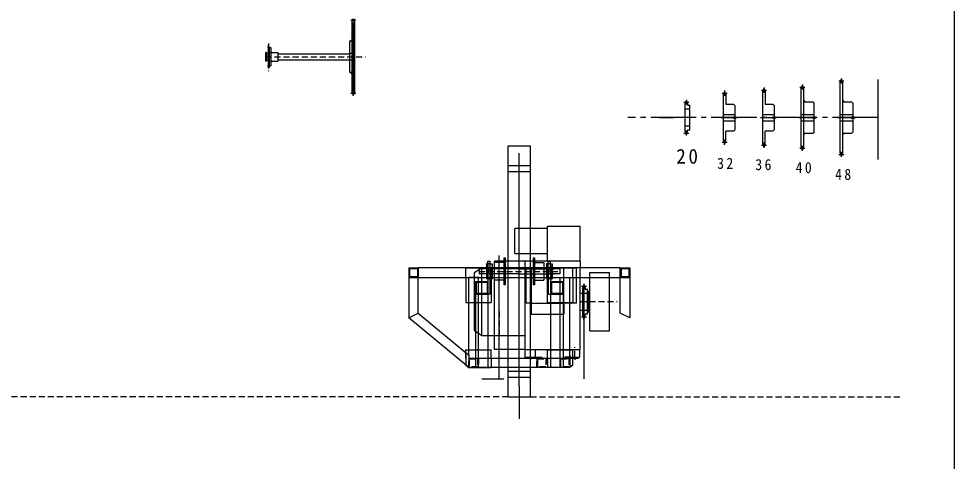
# Model space of a CAD drawing. Units: millimetres, scale not verified. Extents: x -3927 to 20054, y -11123 to 3558.
# Drawn here: x 146 to 2000, y 676 to 1554 of the extents above; entities that cross this region are included whole.
import ezdxf

# ---------------------------------------------------------------- set-up
doc = ezdxf.new("R2010")
doc.units = ezdxf.units.MM
doc.header["$LTSCALE"] = 10
doc.header["$PDMODE"] = 32
doc.header["$PDSIZE"] = 5
doc.linetypes.add('CHAIN2', pattern=[12, 9, -1, 1, -1])
doc.linetypes.add('DASHED1', pattern=[1.8, 1.2, -0.6])
for name, color, linetype in [('0-0_ふれーむ', 7, 'Continuous'), ('0-1_車輪', 7, 'Continuous'), ('0-3_エンジン', 7, 'Continuous'), ('0-4_寸法', 4, 'Continuous'), ('0-8_ふれーむ', 7, 'Continuous'), ('0-9_ふれーむ', 7, 'Continuous')]:
    doc.layers.add(name, color=color, linetype=linetype)
doc.styles.add('ＭＳ ゴシック', font='')
doc.styles.get('ＭＳ ゴシック').set_extended_font_data('MS Gothic')

msp = doc.modelspace()

# ---------------------------------------------------------------- linework, layer by layer
at = {"layer": '0-0_ふれーむ', "color": 4}
for q in [(1137.99, 1287.29), (1137.99, 760.03)]:
    msp.add_line((1137.99, 825.03), q, dxfattribs=at)
at = {"layer": '0-0_ふれーむ'}
for p, q in [((918.99, 1059.53), (937.99, 1059.53)), ((918.99, 1059.53), (918.99, 1040.53)), ((920.59, 1057.93), (936.39, 1057.93)), ((936.39, 1057.93), (936.39, 1042.13)), ((937.99, 1059.53), (937.99, 1040.53)), ((1031.99, 1040.53), (1031.99, 1059.53)), ((1031.99, 1059.53), (1075.99, 1059.53)), ((1075.99, 1052.53), (1075.99, 1072.52)), ((1075.99, 1072.52), (1080.49, 1072.52)), ((1080.49, 1046.52), (1080.49, 1072.52)), ((1080.49, 1059.53), (1081.99, 1059.53)), ((1081.99, 1059.53), (1081.99, 990.53)), ((1193.99, 990.45), (1193.99, 1059.53)), ((1193.99, 1059.53), (1195.49, 1059.53)), ((1195.49, 1052.53), (1195.49, 1072.53)), ((1195.49, 1072.53), (1199.99, 1072.53)), ((1199.99, 1052.53), (1199.99, 1072.53)), ((1199.99, 1059.53), (1243.99, 1059.53)), ((1243.99, 1040.53), (1243.99, 1059.53)), ((1337.99, 1059.53), (1356.99, 1059.53)), ((1337.99, 1059.53), (1337.99, 1040.53)), ((1339.59, 1057.93), (1355.39, 1057.93)), ((1355.39, 1057.93), (1355.39, 1042.13)), ((1356.99, 1059.53), (1356.99, 1040.53)), ((918.99, 1056.53), (918.99, 1040.53)), ((918.99, 1040.53), (934.99, 1040.53)), ((918.99, 1040.53), (937.99, 1040.53)), ((1031.99, 1040.53), (1031.99, 990.53)), ((1075.99, 1052.53), (1075.99, 1007.52)), ((1080.49, 1007.52), (1080.49, 1046.52)), ((1195.49, 1052.53), (1195.49, 1007.53)), ((1199.99, 1052.53), (1199.99, 1007.53)), ((1243.99, 1040.53), (1243.99, 990.45)), ((1337.99, 1040.53), (1356.99, 1040.53)), ((1342.59, 1042.13), (1355.39, 1042.13)), ((1355.39, 1054.93), (1355.39, 1042.13)), ((1356.99, 1056.53), (1356.99, 1040.53)), ((1050.99, 1032.52), (1075.99, 1032.52)), ((1050.99, 1032.52), (1050.99, 982.52)), ((1052.59, 1030.92), (1074.39, 1030.92)), ((1052.59, 1030.92), (1052.59, 1009.12)), ((1074.39, 1030.92), (1074.39, 1009.12)), ((1199.99, 1032.53), (1224.99, 1032.53)), ((1199.99, 1032.53), (1199.99, 1007.53)), ((1201.59, 1030.93), (1223.39, 1030.93)), ((1201.59, 1030.93), (1201.59, 1009.13)), ((1223.39, 1030.93), (1223.39, 1009.13)), ((1224.99, 1032.53), (1224.99, 982.53)), ((1050.99, 1007.52), (1075.99, 1007.52)), ((1052.59, 1009.12), (1074.39, 1009.12)), ((1080.49, 1007.52), (1075.99, 1007.52)), ((1075.99, 1007.52), (1075.99, 880.53)), ((1195.49, 1007.53), (1199.99, 1007.53)), ((1199.99, 1007.53), (1199.99, 880.53)), ((1201.59, 1009.13), (1223.39, 1009.13)), ((1031.99, 990.53), (1081.99, 990.53)), ((1193.99, 990.45), (1243.99, 990.45)), ((1224.99, 982.53), (1224.99, 880.53)), ((1031.99, 880.53), (1031.99, 896.53)), ((1031.99, 896.53), (1081.99, 896.53)), ((1081.99, 880.53), (1081.99, 896.53)), ((1193.99, 880.53), (1193.99, 896.53)), ((1193.99, 896.53), (1243.99, 896.53)), ((1243.99, 866.52), (1243.99, 896.53)), ((1031.99, 886.24), (1031.99, 866.52)), ((1050.99, 880.53), (1050.99, 861.53)), ((1075.99, 880.53), (1075.99, 861.53)), ((1081.99, 880.53), (1081.99, 861.53)), ((1149.99, 882.53), (1149.99, 880.53)), ((1149.99, 882.53), (1182.99, 882.53)), ((1182.99, 882.53), (1182.99, 880.53)), ((1193.99, 880.53), (1193.99, 861.53)), ((1199.99, 880.53), (1199.99, 861.53)), ((1224.99, 880.53), (1224.99, 861.53)), ((1237.99, 880.53), (1255.49, 880.53)), ((1031.99, 866.52), (1037.99, 861.53)), ((1037.99, 861.53), (1056.99, 861.53)), ((1056.99, 861.53), (1081.99, 861.53)), ((1224.99, 861.53), (1193.99, 861.53)), ((1243.99, 866.52), (1237.99, 861.53))]:
    msp.add_line(p, q, dxfattribs=at)
at = {"layer": '0-0_ふれーむ', "linetype": 'DASHED1'}
for p, q in [((1075.99, 1059.53), (1080.49, 1059.53)), ((1195.49, 1059.53), (1199.99, 1059.53)), ((1055.39, 878.93), (1055.39, 863.13)), ((1155.99, 880.53), (1155.99, 882.53)), ((1163.99, 880.53), (1163.99, 882.53)), ((1172.99, 880.53), (1172.99, 861.53)), ((1190.39, 878.93), (1190.39, 863.13)), ((1191.99, 880.53), (1191.99, 861.53)), ((1236.39, 878.93), (1236.39, 863.13)), ((1243.99, 882.53), (1243.99, 880.53)), ((1251.99, 882.53), (1251.99, 880.53)), ((1055.39, 863.13), (1039.59, 863.13)), ((1190.39, 863.13), (1174.59, 863.13)), ((1236.39, 863.13), (1220.59, 863.13))]:
    msp.add_line(p, q, dxfattribs=at)
at = {"layer": '0-0_ふれーむ', "color": 4, "linetype": 'DASHED1'}
for p, q in [((1159.99, 882.53), (1159.99, 885.03)), ((1159.99, 880.53), (1159.99, 876.78)), ((1247.99, 882.53), (1247.99, 885.03)), ((1247.99, 882.53), (1247.99, 880.53)), ((1247.99, 880.53), (1247.99, 876.78))]:
    msp.add_line(p, q, dxfattribs=at)
at = {"layer": '0-0_ふれーむ'}
for points in [[(920.59, 1057.93), (920.59, 1042.13), (936.39, 1042.13)], [(1339.59, 1057.93), (1339.59, 1042.13), (1355.39, 1042.13)], [(1050.99, 1007.52), (1050.99, 907.62), (1050.99, 880.53)], [(1199.99, 1007.53), (1224.81, 1007.53), (1224.99, 1007.53)], [(1237.99, 861.53), (1218.99, 861.53), (1218.99, 880.53)], [(1237.99, 882.53), (1227.99, 882.53), (1227.99, 880.53)], [(1237.99, 882.53), (1255.49, 882.53), (1255.49, 880.53)]]:
    msp.add_lwpolyline(points, dxfattribs=at)
at = {"layer": '0-0_ふれーむ', "linetype": 'DASHED1'}
for points in [[(1037.99, 880.53), (1056.99, 880.53), (1056.99, 861.53), (1037.99, 861.53)], [(1172.99, 880.53), (1191.99, 880.53), (1191.99, 861.53), (1172.99, 861.53)], [(1218.99, 880.53), (1237.99, 880.53), (1237.99, 861.53), (1218.99, 861.53)]]:
    msp.add_lwpolyline(points, close=True, dxfattribs=at)
for points in [[(1039.59, 863.13), (1039.59, 865.05), (1039.59, 878.93), (1055.39, 878.93)], [(1174.59, 863.13), (1174.59, 865.05), (1174.59, 878.93), (1190.39, 878.93)], [(1220.59, 863.13), (1220.59, 865.05), (1220.59, 878.93), (1236.39, 878.93)]]:
    msp.add_lwpolyline(points, dxfattribs=at)
at = {"layer": '0-1_車輪'}
for p, q in [((1115.99, 1301.53), (1159.99, 1301.53)), ((1115.99, 803.53), (1115.99, 1301.53)), ((1159.99, 803.53), (1159.99, 1301.53)), ((1115.99, 1262.53), (1159.99, 1262.53)), ((1115.99, 1250.53), (1159.99, 1250.53)), ((1058.49, 1057.52), (1058.49, 1047.52)), ((1062.49, 1057.52), (1058.49, 1057.52)), ((1067.99, 1057.52), (1062.49, 1057.52)), ((1137.99, 1057.52), (1067.99, 1057.52)), ((1080.99, 1067.53), (1072.99, 1067.53)), ((1072.99, 1067.53), (1072.99, 1037.53)), ((1073.49, 1052.53), (1073.49, 1062.53)), ((1073.49, 1062.53), (1075.99, 1062.53)), ((1073.49, 1057.53), (1073.49, 1047.53)), ((1075.99, 1067.53), (1075.99, 1037.53)), ((1075.99, 1057.53), (1075.99, 1047.32)), ((1080.99, 1067.53), (1083.99, 1067.53)), ((1083.99, 1067.53), (1083.99, 1037.53)), ((1088.84, 1035.02), (1088.84, 1070.02)), ((1107.84, 1070.02), (1088.84, 1070.02)), ((1107.84, 1042.03), (1107.84, 1063.03)), ((1107.84, 1063.02), (1107.84, 1042.02)), ((1137.99, 1057.52), (1207.99, 1057.52)), ((1167.99, 1070.02), (1186.99, 1070.02)), ((1167.99, 1042.01), (1167.99, 1063.02)), ((1186.99, 1070.02), (1186.99, 1035.02)), ((1218.49, 1057.52), (1188.11, 1057.52)), ((1199.99, 1067.53), (1191.99, 1067.53)), ((1191.99, 1067.53), (1191.99, 1037.53)), ((1199.99, 1067.53), (1202.99, 1067.53)), ((1199.99, 1067.53), (1199.99, 1037.53)), ((1199.99, 1057.53), (1199.99, 1046.99)), ((1199.99, 1057.52), (1199.99, 1047.52)), ((1202.49, 1057.52), (1202.49, 1047.52)), ((1202.99, 1067.53), (1202.99, 1037.53)), ((1137.99, 1047.52), (1058.49, 1047.52)), ((1073.49, 1052.53), (1073.49, 1042.53)), ((1073.49, 1042.53), (1075.99, 1042.53)), ((1075.99, 1052.52), (1080.49, 1052.52)), ((1078.49, 1052.53), (1078.49, 1051.77)), ((1137.99, 1047.52), (1207.99, 1047.52)), ((1197.49, 1052.53), (1197.49, 1051.77)), ((1197.49, 1052.52), (1197.49, 1052.03)), ((1080.99, 1037.53), (1072.99, 1037.53)), ((1080.99, 1037.53), (1083.99, 1037.53)), ((1107.84, 1035.02), (1088.84, 1035.02)), ((1167.99, 1035.02), (1186.99, 1035.02)), ((1199.99, 1037.53), (1191.99, 1037.53)), ((1199.99, 1037.53), (1202.99, 1037.53)), ((1115.99, 854.53), (1159.99, 854.53)), ((1115.99, 842.53), (1159.99, 842.53)), ((1115.99, 803.53), (1159.99, 803.53))]:
    msp.add_line(p, q, dxfattribs=at)
at = {"layer": '0-1_車輪', "linetype": 'DASHED1'}
msp.add_line((1058.49, 1052.52), (1218.49, 1052.52), dxfattribs=at)
at = {"layer": '0-1_車輪'}
for points in [[(1107.84, 1025.52), (1107.84, 1079.52), (1109.84, 1079.52), (1109.84, 1025.52)], [(1165.99, 1025.51), (1165.99, 1079.52), (1167.99, 1079.52), (1167.99, 1025.51)]]:
    msp.add_lwpolyline(points, close=True, dxfattribs=at)
for points in [[(1218.49, 1057.52), (1218.49, 1047.52), (1191.05, 1047.52)], [(1202.49, 1052.52), (1202.49, 1062.52), (1199.99, 1062.52)], [(1202.49, 1052.52), (1202.49, 1042.52), (1199.99, 1042.52)]]:
    msp.add_lwpolyline(points, dxfattribs=at)
for centre in [(1078.49, 1052.53), (1197.49, 1052.53)]:
    msp.add_circle(centre, 2.5, dxfattribs=at)
at = {"layer": '0-3_エンジン', "linetype": 'CHAIN2'}
for p, q in [((814.17, 1551.26), (804.09, 1551.26)), ((1771.15, 1430.35), (1781.23, 1430.35)), ((1776.19, 1435.39), (1776.19, 1425.31)), ((809.13, 1400.58), (809.13, 1410.66)), ((1544.97, 1411.16), (1544.97, 1401.08)), ((1618, 1412.17), (1628.08, 1412.17)), ((1623.04, 1417.21), (1623.04, 1407.13)), ((1693.99, 1418.23), (1704.07, 1418.23)), ((1699.03, 1423.27), (1699.03, 1413.19)), ((814.17, 1405.62), (804.09, 1405.62)), ((1469.18, 1393.01), (1469.18, 1382.93)), ((1539.93, 1406.12), (1550.01, 1406.12)), ((1464.14, 1387.97), (1474.22, 1387.97)), ((1848.54, 1357.53), (1352.98, 1357.53)), ((1414.28, 1357.53), (1444.28, 1357.53)), ((1537.82, 1357.53), (1569.82, 1357.53)), ((1615.89, 1357.53), (1647.89, 1357.53)), ((1691.88, 1357.53), (1726.88, 1357.53)), ((1769.04, 1357.53), (1804.04, 1357.53)), ((1464.14, 1327.08), (1474.22, 1327.08)), ((1469.18, 1322.04), (1469.18, 1332.12)), ((1539.93, 1308.94), (1550.01, 1308.94)), ((1544.97, 1303.9), (1544.97, 1313.98)), ((1618, 1302.88), (1628.08, 1302.88)), ((1623.04, 1297.84), (1623.04, 1307.92)), ((1699.03, 1291.79), (1699.03, 1301.87)), ((1693.99, 1296.83), (1704.07, 1296.83)), ((1771.15, 1284.71), (1781.23, 1284.71)), ((1776.19, 1279.67), (1776.19, 1289.75)), ((1261.1, 1022.97), (1271.18, 1022.97)), ((1266.14, 1028.01), (1266.14, 1017.93)), ((1266.14, 957.04), (1266.14, 967.12)), ((1261.1, 962.08), (1271.18, 962.08))]:
    msp.add_line(p, q, dxfattribs=at)
at = {"layer": '0-3_エンジン'}
for p, q in [((806.98, 1407.7), (806.98, 1549.17)), ((811.28, 1548.72), (806.98, 1548.72)), ((809.13, 1546.22), (809.13, 1410.66)), ((811.28, 1549.17), (811.28, 1407.7)), ((801.98, 1446.94), (801.98, 1509.94)), ((801.98, 1509.94), (806.98, 1509.94)), ((806.98, 1512.94), (803.98, 1509.94)), ((634.88, 1486.94), (634.88, 1469.94)), ((637.28, 1486.94), (634.88, 1486.94)), ((637.28, 1486.94), (637.28, 1469.94)), ((637.28, 1485.34), (640.18, 1485.34)), ((640.18, 1496.44), (640.88, 1501.44)), ((640.18, 1496.44), (645.88, 1496.44)), ((640.18, 1496.44), (640.18, 1460.44)), ((640.18, 1489.94), (640.18, 1466.94)), ((641.88, 1501.44), (640.88, 1501.44)), ((642.48, 1496.44), (641.88, 1501.44)), ((642.48, 1496.44), (642.48, 1460.44)), ((645.88, 1496.44), (645.88, 1460.44)), ((645.88, 1489.94), (645.88, 1466.94)), ((659.88, 1484.44), (801.98, 1484.44)), ((811.28, 1484.94), (801.98, 1484.94)), ((637.28, 1469.94), (634.88, 1469.94)), ((637.28, 1471.54), (640.18, 1471.54)), ((640.18, 1469.94), (659.88, 1469.94)), ((659.88, 1472.44), (801.98, 1472.44)), ((811.28, 1471.94), (801.98, 1471.94)), ((640.18, 1460.44), (645.88, 1460.44)), ((640.88, 1455.44), (640.18, 1460.44)), ((640.88, 1455.44), (641.88, 1455.44)), ((642.48, 1460.44), (641.88, 1455.44)), ((806.98, 1446.94), (801.98, 1446.94)), ((806.98, 1443.94), (803.98, 1446.94)), ((1774.04, 1286.79), (1774.04, 1428.27)), ((1774.04, 1427.81), (1778.34, 1427.81)), ((1775.23, 1433.03), (1777.15, 1433.03)), ((1778.34, 1428.27), (1778.34, 1286.79)), ((1848.54, 1433.1), (1848.54, 1274.4)), ((1620.89, 1304.79), (1620.89, 1410.27)), ((1620.89, 1409.63), (1625.19, 1409.63)), ((1622.08, 1415.03), (1624, 1415.03)), ((1625.19, 1410.27), (1625.19, 1384.4)), ((1696.88, 1298.79), (1696.88, 1416.27)), ((1696.88, 1415.69), (1701.18, 1415.69)), ((1698.07, 1421.03), (1699.99, 1421.03)), ((1701.18, 1416.27), (1701.18, 1298.79)), ((811.28, 1408.16), (806.98, 1408.16)), ((810.09, 1402.94), (808.17, 1402.94)), ((1468.22, 1390.53), (1470.14, 1390.53)), ((1542.82, 1311.29), (1542.82, 1403.77)), ((1542.82, 1403.58), (1547.12, 1403.58)), ((1544.01, 1408.53), (1545.93, 1408.53)), ((1547.12, 1403.77), (1547.12, 1384.4)), ((1701.18, 1392.03), (1704.18, 1389.03)), ((1778.34, 1392.03), (1781.34, 1389.03)), ((1467.03, 1329.29), (1467.03, 1385.77)), ((1467.03, 1385.43), (1471.33, 1385.43)), ((1476.03, 1374.53), (1467.03, 1374.53)), ((1471.33, 1385.77), (1471.33, 1382.9)), ((1471.7, 1382.53), (1476.03, 1382.53)), ((1476.03, 1332.53), (1476.03, 1382.53)), ((1564.82, 1374.08), (1564.82, 1344.69)), ((1642.89, 1373.16), (1642.89, 1344.69)), ((1799.04, 1373.16), (1799.04, 1341.93)), ((1542.82, 1363.78), (1564.82, 1363.78)), ((1620.89, 1363.78), (1642.89, 1363.78)), ((1696.88, 1364.03), (1721.88, 1364.03)), ((1721.88, 1371.32), (1721.88, 1344.69)), ((1774.04, 1364.03), (1799.04, 1364.03)), ((1476.03, 1340.53), (1467.03, 1340.53)), ((1542.82, 1351.28), (1564.82, 1351.28)), ((1620.89, 1351.28), (1642.89, 1351.28)), ((1696.88, 1351.03), (1721.88, 1351.03)), ((1774.04, 1351.03), (1799.04, 1351.03)), ((1467.03, 1329.62), (1471.33, 1329.62)), ((1468.22, 1324.53), (1470.14, 1324.53)), ((1471.33, 1329.29), (1471.33, 1332.15)), ((1476.03, 1332.53), (1471.7, 1332.53)), ((1547.12, 1311.29), (1547.12, 1330.65)), ((1625.19, 1304.79), (1625.19, 1330.65)), ((1701.18, 1323.03), (1704.18, 1326.03)), ((1778.34, 1323.03), (1781.34, 1326.03)), ((1542.82, 1311.48), (1547.12, 1311.48)), ((1544.01, 1306.53), (1545.93, 1306.53)), ((1620.89, 1305.42), (1625.19, 1305.42)), ((1622.08, 1300.03), (1624, 1300.03)), ((1696.88, 1299.37), (1701.18, 1299.37)), ((1698.07, 1294.03), (1699.99, 1294.03)), ((1774.04, 1287.25), (1778.34, 1287.25)), ((1775.23, 1282.03), (1777.15, 1282.03)), ((1193.99, 1137.53), (1128.99, 1137.53)), ((1128.99, 1087.66), (1128.99, 1137.53)), ((1193.99, 1072.53), (1193.99, 1142.53)), ((1193.99, 1142.53), (1258.99, 1142.53)), ((1258.99, 1072.53), (1258.99, 1142.53)), ((1128.99, 1087.66), (1193.99, 1087.66)), ((1048.99, 1050.03), (1063.99, 1060.03)), ((1063.99, 1060.03), (1148.99, 1060.03)), ((1063.99, 925.03), (1063.99, 1060.03)), ((1148.99, 1072.53), (1088.99, 1072.53)), ((1088.99, 897.53), (1088.99, 1072.53)), ((1258.99, 1072.53), (1148.99, 1072.53)), ((1148.99, 1072.53), (1148.99, 897.53)), ((1151.49, 1059.45), (1251.49, 1059.45)), ((1151.49, 989.45), (1151.49, 1059.45)), ((1161.49, 1059.45), (1161.49, 989.45)), ((1226.49, 989.45), (1226.49, 1059.45)), ((1251.49, 989.45), (1251.49, 1059.45)), ((1258.99, 1072.53), (1258.99, 1060.03)), ((1258.99, 925.03), (1258.99, 1060.03)), ((1048.99, 935.03), (1048.99, 1050.03)), ((1263.99, 964.29), (1263.99, 1020.77)), ((1263.99, 1020.43), (1268.29, 1020.43)), ((1265.18, 1025.53), (1267.1, 1025.53)), ((1268.29, 1020.77), (1268.29, 1017.9)), ((1258.99, 1009.53), (1274.99, 1009.53)), ((1268.66, 1017.53), (1272.99, 1017.53)), ((1272.99, 967.53), (1272.99, 1017.53)), ((1274.99, 1013.53), (1277.99, 1013.53)), ((1274.99, 971.53), (1274.99, 1013.53)), ((1161.49, 989.45), (1151.49, 989.45)), ((1161.49, 989.45), (1226.49, 989.45)), ((1161.49, 989.45), (1161.49, 967.53)), ((1251.49, 989.45), (1226.49, 989.45)), ((1226.49, 989.45), (1226.49, 967.53)), ((1161.49, 967.53), (1226.49, 967.53)), ((1258.99, 975.53), (1274.99, 975.53)), ((1263.99, 964.62), (1268.29, 964.62)), ((1268.29, 964.29), (1268.29, 967.15)), ((1272.99, 967.53), (1268.66, 967.53)), ((1274.99, 971.53), (1277.99, 971.53)), ((1265.18, 959.53), (1267.1, 959.53)), ((1048.99, 935.03), (1063.99, 925.03)), ((1063.99, 925.03), (1148.99, 925.03)), ((1258.99, 897.53), (1258.99, 925.03)), ((1149.99, 897.53), (1088.99, 897.53)), ((1148.99, 897.53), (1258.99, 897.53)), ((1149.99, 882.53), (1149.99, 897.53)), ((1169.99, 882.53), (1169.99, 897.53)), ((1237.99, 882.53), (1237.99, 897.53)), ((1257.99, 882.53), (1257.99, 897.53)), ((1237.99, 882.53), (1257.99, 882.53)), ((1063.85, 839.46), (1107.52, 839.46))]:
    msp.add_line(p, q, dxfattribs=at)
at = {"layer": '0-3_エンジン', "color": 4, "linetype": 'DASHED1'}
for p, q in [((641.33, 1504.87), (641.33, 1449.87)), ((1272.99, 971.53), (1272.99, 1013.53)), ((1258.99, 992.53), (1331.97, 992.53)), ((1098.34, 972.96), (1098.34, 917.96))]:
    msp.add_line(p, q, dxfattribs=at)
at = {"layer": '0-3_エンジン', "linetype": 'DASHED1'}
for p, q in [((634.88, 1478.44), (833.17, 1478.44)), ((1159.99, 882.53), (1159.99, 901.33)), ((1247.99, 882.53), (1247.99, 902.25))]:
    msp.add_line(p, q, dxfattribs=at)
at = {"layer": '0-3_エンジン', "color": 6}
for p, q in [((1098.34, 839.46), (1098.34, 1084.29)), ((1266.14, 1025.53), (1266.14, 839))]:
    msp.add_line(p, q, dxfattribs=at)
at = {"layer": '0-3_エンジン', "color": 3}
msp.add_line((1272.99, 971.53), (1272.99, 1013.53), dxfattribs=at)
at = {"layer": '0-3_エンジン'}
for points in [[(640.18, 1486.94), (659.88, 1486.94), (659.88, 1469.94)], [(1547.5, 1384.03), (1562.32, 1384.03), (1564.82, 1381.53), (1564.82, 1333.53), (1562.32, 1331.03), (1547.5, 1331.03)], [(1625.57, 1384.03), (1640.39, 1384.03), (1642.89, 1381.53), (1642.89, 1333.53), (1640.39, 1331.03), (1625.57, 1331.03)], [(1701.18, 1389.03), (1719.38, 1389.03), (1721.88, 1386.53), (1721.88, 1328.53), (1719.38, 1326.03), (1701.18, 1326.03)], [(1778.34, 1389.03), (1796.54, 1389.03), (1799.04, 1386.53), (1799.04, 1328.53), (1796.54, 1326.03), (1778.34, 1326.03)], [(1277.99, 934.53), (1316.99, 934.53), (1316.99, 1050.53)], [(1277.99, 934.53), (1277.99, 1050.53), (1316.99, 1050.53)], [(1149.99, 882.53), (1159.54, 882.53), (1169.99, 882.53)]]:
    msp.add_lwpolyline(points, dxfattribs=at)
for centre, radius, start, end in [((817.1, 1549.17), 10.12, 151.94199, 180), ((801.15, 1549.17), 10.12, 0, 28.058), ((1784.16, 1428.27), 10.12, 151.94199, 180), ((1768.21, 1428.27), 10.12, 0, 28.058), ((1631.02, 1410.27), 10.12, 151.94199, 180), ((1615.07, 1410.27), 10.12, 0, 28.058), ((1707.01, 1416.27), 10.12, 151.94199, 180), ((1691.06, 1416.27), 10.12, 0, 28.058), ((817.1, 1407.7), 10.12, 180, 208.058), ((801.15, 1407.7), 10.12, 331.94199, 0), ((1477.15, 1385.77), 10.12, 151.94199, 180), ((1461.2, 1385.77), 10.12, 0, 28.058), ((1552.95, 1403.77), 10.12, 151.94199, 180), ((1537, 1403.77), 10.12, 0, 28.058), ((1471.7, 1382.9), 0.375, 180, 270), ((1547.5, 1384.4), 0.375, 180, 270), ((1625.57, 1384.4), 0.375, 180, 270), ((1477.15, 1329.29), 10.12, 180, 208.058), ((1461.2, 1329.29), 10.12, 331.94199, 0), ((1471.7, 1332.15), 0.375, 90, 180), ((1547.5, 1330.65), 0.375, 90, 180), ((1625.57, 1330.65), 0.375, 90, 180), ((1552.95, 1311.29), 10.12, 180, 208.058), ((1537, 1311.29), 10.12, 331.94199, 0), ((1631.02, 1304.79), 10.12, 180, 208.058), ((1615.07, 1304.79), 10.12, 331.94199, 0), ((1707.01, 1298.79), 10.12, 180, 208.058), ((1691.06, 1298.79), 10.12, 331.94199, 0), ((1784.16, 1286.79), 10.12, 180, 208.058), ((1768.21, 1286.79), 10.12, 331.94199, 0), ((1274.11, 1020.77), 10.12, 151.94199, 180), ((1258.16, 1020.77), 10.12, 0, 28.058), ((1268.66, 1017.9), 0.375, 180, 270), ((1274.11, 964.29), 10.12, 180, 208.058), ((1258.16, 964.29), 10.12, 331.94199, 0), ((1268.66, 967.15), 0.375, 90, 180)]:
    msp.add_arc(centre, radius, start, end, dxfattribs=at)
for p in [(1564.82, 1357.53), (1642.89, 1357.53), (1721.88, 1357.53), (1799.04, 1357.53)]:
    msp.add_point(p, dxfattribs=at)
at = {"layer": '0-4_寸法', "color": 7, "linetype": 'DASHED1'}
for p, q in [((1115.99, 803.53), (-11.63, 803.53)), ((1159.99, 803.53), (1896.4, 803.53))]:
    msp.add_line(p, q, dxfattribs=at)
at = {"layer": '0-4_寸法', "color": 7}
msp.add_lwpolyline([(-2000, -1385), (-2000, 1915), (2000, 1915), (2000, -1385)], dxfattribs=at)
at = {"layer": '0-8_ふれーむ'}
msp.add_line((1056.99, 1040.53), (1037.99, 1040.53), dxfattribs=at)
at = {"layer": '0-9_ふれーむ'}
for p, q in [((1037.99, 886.24), (1037.99, 1040.53)), ((1056.99, 880.53), (1056.99, 1040.53)), ((1218.99, 880.53), (1218.99, 1040.53)), ((1237.99, 886.24), (1237.99, 1040.53)), ((1037.99, 880.53), (1237.99, 880.53)), ((1237.99, 886.24), (1237.99, 861.53))]:
    msp.add_line(p, q, dxfattribs=at)
for points in [[(937.99, 1059.53), (937.99, 1040.53), (1337.99, 1040.53), (1337.99, 1059.53)], [(918.99, 960.53), (937.99, 969.44), (937.99, 1040.53), (918.99, 1040.53)], [(1337.99, 1040.53), (1356.99, 1040.53), (1356.99, 960.53), (1337.99, 969.44)]]:
    msp.add_lwpolyline(points, close=True, dxfattribs=at)
for points in [[(937.99, 969.44), (1037.99, 886.24), (1037.99, 861.53), (918.99, 960.53)], [(1218.99, 880.53), (1218.99, 861.53), (1056.99, 861.53), (1056.99, 880.53)]]:
    msp.add_lwpolyline(points, dxfattribs=at)

# ---------------------------------------------------------------- texts
at = {"layer": '0-3_エンジン', "attachment_point": 7, "style": 'ＭＳ ゴシック'}
for s, insert, char_height in [('\\T1.27;\\W0.95;20', (1449.07, 1265.76), 29.33), ('\\T1.36;\\W0.9;32', (1530.17, 1255.63), 21.99), ('\\T1.36;\\W0.9;36', (1605.83, 1253.11), 21.99), ('\\T1.36;\\W0.9;40', (1685.69, 1247.23), 21.99), ('\\T1.36;\\W0.9;48', (1763.86, 1233.78), 21.99)]:
    msp.add_mtext(s, dxfattribs=dict(at, insert=insert, char_height=char_height))

doc.saveas('drawing.dxf')
